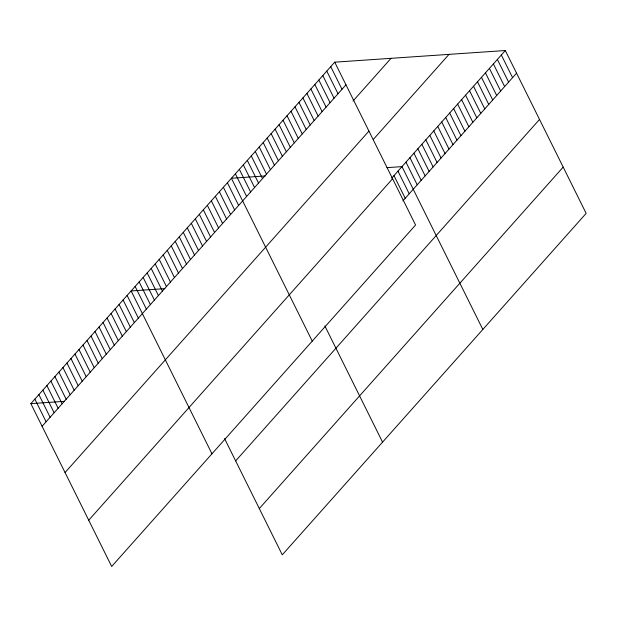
<?xml version="1.0" encoding="UTF-8"?>
<svg xmlns="http://www.w3.org/2000/svg" width="617" height="617" viewBox="0 0 617 617"><rect width="100%" height="100%" fill="white"/><g stroke="black" fill="none" stroke-linecap="round" stroke-linejoin="round"><path stroke-width="0.93" d="M334.722 62.17L415.565 225.02L111.685 566.475L30.85 403.634L334.722 62.17L505.315 50.525L586.15 213.366L282.277 554.83L224.573 438.594M42.095 426.285L345.967 84.822M352.986 101.065L391.016 58.33M65.063 472.545L368.935 131.089M373.516 139.203L449.022 54.365M391.679 178.205L505.315 50.525M88.725 520.216L392.597 178.753M402.924 200.864L516.56 73.176M235.648 460.899L539.52 119.436M259.31 508.562L563.182 167.107M265.187 175.961L231.406 178.267L312.248 341.116M386.982 167.647L401.991 166.621L482.833 329.463M164.909 288.64L131.128 290.946L211.97 453.796M30.85 403.634L64.623 401.328M501.336 54.99L512.58 77.642M497.364 59.456L508.609 82.107M493.392 63.921L504.637 86.573M489.42 68.387L500.665 91.038M485.44 72.845L496.685 95.504M481.468 77.31L492.713 99.969M477.496 81.776L488.741 104.435M473.524 86.241L484.769 108.9M469.545 90.707L480.797 113.366M465.573 95.172L476.818 117.824M461.601 99.638L472.846 122.289M457.629 104.103L468.874 126.755M453.657 108.569L464.902 131.22M449.677 113.034L460.922 135.686M445.705 117.5L456.95 140.152M441.733 121.965L452.978 144.617M437.762 126.431L449.006 149.083M433.782 130.897L445.027 153.548M429.81 135.362L441.055 158.014M425.838 139.828L437.083 162.479M421.866 144.293L433.111 166.945M417.886 148.759L429.131 171.41M413.914 153.224L425.159 175.876M409.943 157.69L421.187 180.341M405.971 162.155L417.215 184.807M397.98 171.125L409.225 193.777M393.97 175.629L405.215 198.288M330.751 66.636L341.995 89.288M326.779 71.102L338.023 93.753M322.807 75.567L334.052 98.219M318.827 80.033L330.072 102.684M314.855 84.498L326.1 107.15M310.883 88.964L322.128 111.615M306.911 93.429L318.156 116.081M302.932 97.895L314.176 120.546M298.96 102.36L310.204 125.012M294.988 106.826L306.233 129.477M291.016 111.291L302.261 133.943M287.044 115.757L298.289 138.409M283.064 120.222L294.309 142.874M279.092 124.688L290.337 147.34M275.12 129.154L286.365 151.805M271.148 133.619L282.393 156.271M267.169 138.085L278.414 160.736M263.197 142.55L274.442 165.202M259.225 147.008L270.47 169.667M255.253 151.474L266.498 174.133M251.273 155.939L262.518 178.598M247.301 160.405L258.546 183.064M324.851 325.907L382.555 442.15M243.329 164.87L254.574 187.529M239.357 169.336L250.602 191.987M235.378 173.801L246.623 196.453M227.395 182.779L238.64 205.43M223.385 187.283L234.63 209.934M219.374 191.787L230.619 214.446M215.364 196.299L226.609 218.95M211.353 200.803L222.598 223.454M207.343 205.314L218.588 227.966M203.332 209.819L214.577 232.47M199.322 214.323L210.567 236.982M195.304 218.834L206.556 241.486M191.293 223.339L202.538 245.998M187.283 227.85L198.527 250.502M183.272 232.354L194.517 255.006M179.262 236.866L190.506 259.518M175.251 241.37L186.496 264.022M171.241 245.875L182.485 268.534M167.23 250.386L178.475 273.038M163.22 254.89L174.464 277.542M159.209 259.402L170.454 282.054M155.199 263.906L166.443 286.558M151.188 268.41L162.433 291.07M147.17 272.922L158.415 295.574M143.159 277.426L154.404 300.078M139.149 281.938L150.394 304.59M135.138 286.442L146.383 309.094M127.117 295.458L138.362 318.11M123.107 299.962L134.352 322.614M119.096 304.474L130.341 327.126M115.086 308.978L126.331 331.63M111.075 313.482L122.32 336.142M107.065 317.994L118.31 340.646M103.054 322.498L114.299 345.158M99.036 327.01L110.281 349.662M95.026 331.514L106.271 354.166M91.015 336.026L102.26 358.678M87.005 340.53L98.25 363.182M82.994 345.034L94.239 367.693M78.984 349.546L90.229 372.198M74.973 354.05L86.218 376.702M70.963 358.562L82.208 381.213M66.952 363.066L78.197 385.718M62.942 367.57L74.187 390.229M58.931 372.082L70.176 394.733M54.921 376.586L66.166 399.238M50.902 381.098L62.147 403.749M46.892 385.602L58.137 408.253M42.882 390.106L54.126 412.765M38.871 394.618L50.116 417.269M34.861 399.122L46.105 421.773"/></g></svg>
